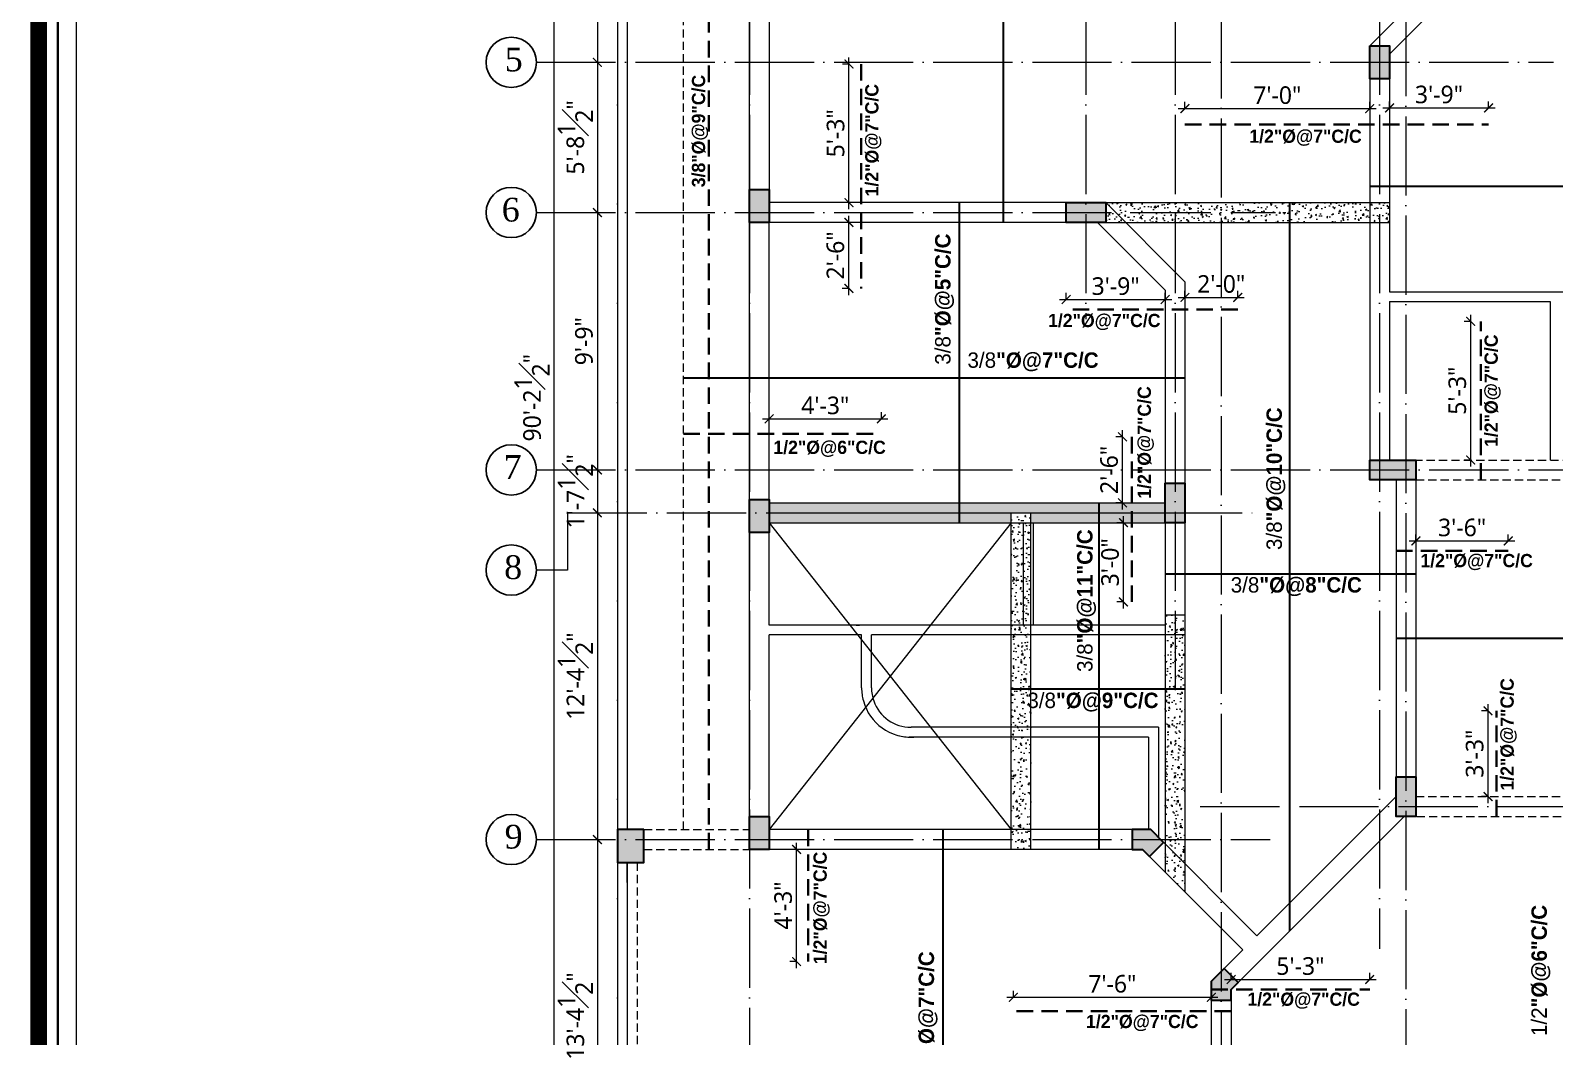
# Model space of a CAD drawing. Header units: inches. Extents: x 77090 to 90659, y -228139 to -226123.
# Drawn here: x 85203 to 85896, y -227363 to -226906 of the extents above; entities that cross this region are included whole.
import ezdxf

# ---------------------------------------------------------------- set-up
doc = ezdxf.new("R2010")
doc.units = ezdxf.units.IN
doc.header["$LTSCALE"] = 15
doc.header["$MEASUREMENT"] = 0
doc.header["$PDMODE"] = 66
for name, pattern in [('ACAD_ISO02W100', [15, 12, -3]), ('ACAD_ISO04W100', [30, 24, -3, 0, -3]), ('DASHED2', [0.375, 0.25, -0.125])]:
    doc.linetypes.add(name, pattern=pattern)
doc.layers.get('0').update_dxf_attribs({"lineweight": 25})
doc.layers.get('Defpoints').update_dxf_attribs({"lineweight": 25})
for name, color, linetype, lineweight in [('BOUNDRY_WALL', 30, 'Continuous', 25), ('doted1', 30, 'ACAD_ISO02W100', 13), ('GRID', 8, 'Continuous', 13), ('HACH', 8, 'Continuous', 13), ('level', 7, 'Continuous', 13), ('S', 6, 'Continuous', 30), ('STEEL', 211, 'Continuous', 35), ('TEXTS', 41, 'Continuous', 13), ('wall', 240, 'Continuous', 13)]:
    doc.layers.add(name, color=color, linetype=linetype, lineweight=lineweight)
doc.layers.add('stairs', color=252, linetype='Continuous')
doc.styles.add('ADE', font='', dxfattribs={"height": 6})
doc.styles.get("Standard").update_dxf_attribs({"font": 'trebuc.ttf'})
doc.styles.get('ADE').set_extended_font_data('Arial Rounded MT Bold')
doc.dimstyles.new('TARIQ', dxfattribs={"dimtxt": 6, "dimasz": 6, "dimexe": 6, "dimexo": 6, "dimgap": 2, "dimtad": 1, "dimdec": 1, "dimzin": 3, "dimdsep": 46, "dimlunit": 4, "dimtxsty": 'Standard', "dimblk": 'ARCHTICK', "dimcen": 0.09375, "dimdle": 6, "dimclrd": 256, "dimclre": 256, "dimclrt": 3, "dimadec": 1, "dimazin": 0, "dimtfac": 1, "dimtdec": 1, "dimtofl": 0, "dimtmove": 1, "dimatfit": 3, "dimldrblk": 'ARCHTICK', "dimfxl": 0, "dimfrac": 1, "dimtolj": 1, "dimtzin": 0, "dimlwd": -1, "dimlwe": -1, "dimarcsym": 0})
pattern_1 = [(50, (4716.569, -2966.232), (7.17260183, -0.62752135), [0.75, -8.25]), (355, (4716.569, -2966.232), (-1.38751334, 7.52192134), [0.6, -6.6]), (100.4514, (4717.167, -2966.2845), (5.78509382, 6.89439542), [0.6374019, -7.01142112]), (46.1842, (4716.569, -2964.232), (10.6724105, -1.65519014), [1.125, -12.375]), (96.6356, (4717.458, -2964.37), (9.34662706, 9.7411787), [0.9561029, -10.51713]), (351.1842, (4716.569, -2964.232), (9.34661945, 9.741186), [0.9, -9.9]), (21, (4717.569, -2964.732), (5.96907052, -4.0261889), [0.75, -8.25]), (326, (4717.569, -2964.732), (2.43315332, 7.25150045), [0.6, -6.6]), (71.4514, (4718.0665, -2965.068), (8.40222629, 3.22530497), [0.6374019, -7.01142112]), (37.5, (4716.569, -2966.2323), (0.121598553, 3.328938538), [0, -6.52, 0, -6.7, 0, -6.625]), (7.5, (4716.569, -2966.2323), (2.630695374, 3.94411712), [0, -3.82, 0, -6.37, 0, -2.525]), (327.5, (4714.339, -2966.2323), (5.338224362, -0.225548717), [0, -2.5, 0, -7.8, 0, -10.35]), (317.5, (4713.339, -2966.2323), (5.83186169, 1.00104982), [0, -3.25, 0, -5.18, 0, -7.35])]

# ---------------------------------------------------------------- blocks, each defined once
blk = doc.blocks.new('_ArchTick')
at = {"color": 0, "linetype": 'ByBlock', "lineweight": 5, "const_width": 0.15}
blk.add_lwpolyline([(-0.5, -0.5), (0.5, 0.5)], dxfattribs=at)
blk = doc.blocks.new('*D266')
at = {"layer": 'Defpoints', "color": 0, "ltscale": 10}
for p in [(85460.47, -226799.93), (85460.33, -226920.66), (85460.47, -226920.66)]:
    blk.add_point(p, dxfattribs=at)
at = {"layer": 'HACH', "ltscale": 10}
for p, q in [((85460.47, -226796.93), (85460.47, -226923.66)), ((85460.47, -226799.93), (85457.47, -226799.93)), ((85460.47, -226920.66), (85463.47, -226920.66))]:
    blk.add_line(p, q, dxfattribs=at)
at = {"layer": 'HACH', "ltscale": 10, "xscale": 4, "yscale": 4, "zscale": 4}
for p, rotation in [((85460.47, -226799.93), 90), ((85460.47, -226920.66), 270)]:
    blk.add_blockref('_ArchTick', p, dxfattribs=dict(at, rotation=rotation))
at = {"layer": 'HACH', "color": 3, "ltscale": 10, "insert": (85450.44, -226860.3), "char_height": 8, "attachment_point": 5, "rotation": 90}
blk.add_mtext('\\A1;10\'-0{\\H1.000000x;\\S1#2;}"', dxfattribs=at)
blk = doc.blocks.new('*D267')
at = {"layer": 'Defpoints', "color": 0, "ltscale": 10}
for p in [(85460.33, -226920.66), (85459.97, -226988.93), (85460.47, -226988.93)]:
    blk.add_point(p, dxfattribs=at)
at = {"layer": 'HACH', "ltscale": 10}
for p, q in [((85460.47, -226917.66), (85460.47, -226991.93)), ((85460.47, -226920.66), (85463.47, -226920.66)), ((85460.47, -226988.93), (85463.47, -226988.93))]:
    blk.add_line(p, q, dxfattribs=at)
at = {"layer": 'HACH', "ltscale": 10, "xscale": 4, "yscale": 4, "zscale": 4}
for p, rotation in [((85460.47, -226920.66), 90), ((85460.47, -226988.93), 270)]:
    blk.add_blockref('_ArchTick', p, dxfattribs=dict(at, rotation=rotation))
at = {"layer": 'HACH', "color": 3, "ltscale": 10, "insert": (85450.44, -226954.8), "char_height": 8, "attachment_point": 5, "rotation": 90}
blk.add_mtext('\\A1;5\'-8{\\H1.000000x;\\S1#2;}"', dxfattribs=at)
blk = doc.blocks.new('*D268')
at = {"layer": 'Defpoints', "color": 0, "ltscale": 10}
for p in [(85459.97, -226988.93), (85459.86, -227105.93), (85460.47, -227105.93)]:
    blk.add_point(p, dxfattribs=at)
at = {"layer": 'HACH', "ltscale": 10}
for p, q in [((85460.47, -226985.93), (85460.47, -227108.93)), ((85460.47, -226988.93), (85463.47, -226988.93)), ((85460.47, -227105.93), (85463.47, -227105.93))]:
    blk.add_line(p, q, dxfattribs=at)
at = {"layer": 'HACH', "ltscale": 10, "xscale": 4, "yscale": 4, "zscale": 4}
for p, rotation in [((85460.47, -226988.93), 90), ((85460.47, -227105.93), 270)]:
    blk.add_blockref('_ArchTick', p, dxfattribs=dict(at, rotation=rotation))
at = {"layer": 'HACH', "color": 3, "ltscale": 10, "insert": (85454.39, -227047.43), "char_height": 8, "attachment_point": 5, "rotation": 90}
blk.add_mtext('\\A1;9\'-9"', dxfattribs=at)
blk = doc.blocks.new('*D269')
at = {"layer": 'Defpoints', "color": 0, "ltscale": 10}
for p in [(85459.86, -227105.93), (85460.42, -227125.43), (85460.47, -227125.43)]:
    blk.add_point(p, dxfattribs=at)
at = {"layer": 'HACH', "ltscale": 10}
for p, q in [((85460.47, -227102.93), (85460.47, -227128.43)), ((85460.47, -227105.93), (85463.47, -227105.93)), ((85460.47, -227125.43), (85463.47, -227125.43))]:
    blk.add_line(p, q, dxfattribs=at)
at = {"layer": 'HACH', "ltscale": 10, "xscale": 4, "yscale": 4, "zscale": 4}
for p, rotation in [((85460.47, -227105.93), 90), ((85460.47, -227125.43), 270)]:
    blk.add_blockref('_ArchTick', p, dxfattribs=dict(at, rotation=rotation))
at = {"layer": 'HACH', "color": 3, "ltscale": 10, "insert": (85450.49, -227115.68), "char_height": 8, "attachment_point": 5, "rotation": 90}
blk.add_mtext('\\A1;1\'-7{\\H1.000000x;\\S1#2;}"', dxfattribs=at)
blk = doc.blocks.new('*D270')
at = {"layer": 'Defpoints', "color": 0, "ltscale": 10}
for p in [(85460.42, -227125.43), (85459.66, -227273.93), (85460.47, -227273.93)]:
    blk.add_point(p, dxfattribs=at)
at = {"layer": 'HACH', "ltscale": 10}
for p, q in [((85460.47, -227122.43), (85460.47, -227276.93)), ((85460.47, -227125.43), (85463.47, -227125.43)), ((85460.47, -227273.93), (85463.47, -227273.93))]:
    blk.add_line(p, q, dxfattribs=at)
at = {"layer": 'HACH', "ltscale": 10, "xscale": 4, "yscale": 4, "zscale": 4}
for p, rotation in [((85460.47, -227125.43), 90), ((85460.47, -227273.93), 270)]:
    blk.add_blockref('_ArchTick', p, dxfattribs=dict(at, rotation=rotation))
at = {"layer": 'HACH', "color": 3, "ltscale": 10, "insert": (85450.49, -227199.68), "char_height": 8, "attachment_point": 5, "rotation": 90}
blk.add_mtext('\\A1;12\'-4{\\H1.000000x;\\S1#2;}"', dxfattribs=at)
blk = doc.blocks.new('*D271')
at = {"layer": 'Defpoints', "color": 0, "ltscale": 10}
for p in [(85459.66, -227273.93), (85460.47, -227434.43), (85460.91, -227434.43)]:
    blk.add_point(p, dxfattribs=at)
at = {"layer": 'HACH', "ltscale": 10}
for p, q in [((85460.47, -227270.93), (85460.47, -227437.43)), ((85460.47, -227273.93), (85463.47, -227273.93)), ((85460.47, -227434.43), (85457.47, -227434.43))]:
    blk.add_line(p, q, dxfattribs=at)
at = {"layer": 'HACH', "ltscale": 10, "xscale": 4, "yscale": 4, "zscale": 4}
for p, rotation in [((85460.47, -227273.93), 90), ((85460.47, -227434.43), 270)]:
    blk.add_blockref('_ArchTick', p, dxfattribs=dict(at, rotation=rotation))
at = {"layer": 'HACH', "color": 3, "ltscale": 10, "insert": (85450.44, -227354.18), "char_height": 8, "attachment_point": 5, "rotation": 90}
blk.add_mtext('\\A1;13\'-4{\\H1.000000x;\\S1#2;}"', dxfattribs=at)
blk = doc.blocks.new('*D274')
at = {"layer": 'Defpoints', "color": 0, "ltscale": 10}
for p in [(85436.73, -226531.79), (85440.8, -226531.79), (85436.52, -227614.43)]:
    blk.add_point(p, dxfattribs=at)
at = {"layer": 'HACH', "ltscale": 10}
for p, q in [((85440.62, -226531.79), (85443.8, -226531.79)), ((85440.8, -227617.43), (85440.8, -226528.79)), ((85440.62, -227614.43), (85443.8, -227614.43))]:
    blk.add_line(p, q, dxfattribs=at)
at = {"layer": 'HACH', "ltscale": 10, "xscale": 4, "yscale": 4, "zscale": 4}
for p, rotation in [((85440.8, -226531.79), 90), ((85440.8, -227614.43), 270)]:
    blk.add_blockref('_ArchTick', p, dxfattribs=dict(at, rotation=rotation))
at = {"layer": 'HACH', "color": 3, "ltscale": 10, "insert": (85430.76, -227073.11), "char_height": 8, "attachment_point": 5, "rotation": 90}
blk.add_mtext('\\A1;90\'-2{\\H1.000000x;\\S1#2;}"', dxfattribs=at)
blk = doc.blocks.new('*D285')
at = {"layer": 'Defpoints', "color": 0, "ltscale": 10}
for p in [(85865.57, -226941.4), (85820.57, -226948.96), (85865.57, -226948.96)]:
    blk.add_point(p, dxfattribs=at)
at = {"layer": 'HACH', "ltscale": 10}
for p, q in [((85817.57, -226941.4), (85868.57, -226941.4)), ((85820.57, -226941.58), (85820.57, -226938.4)), ((85865.57, -226941.58), (85865.57, -226938.4))]:
    blk.add_line(p, q, dxfattribs=at)
at = {"layer": 'HACH', "ltscale": 10, "xscale": 4, "yscale": 4, "zscale": 4, "rotation": 180}
blk.add_blockref('_ArchTick', (85820.57, -226941.4), dxfattribs=at)
at = {"layer": 'HACH', "ltscale": 10, "xscale": 4, "yscale": 4, "zscale": 4}
blk.add_blockref('_ArchTick', (85865.57, -226941.4), dxfattribs=at)
at = {"layer": 'HACH', "color": 3, "ltscale": 10, "insert": (85843.07, -226935.32), "char_height": 8, "attachment_point": 5}
blk.add_mtext('\\A1;3\'-9"', dxfattribs=at)
blk = doc.blocks.new('*D286')
at = {"layer": 'Defpoints', "color": 0, "ltscale": 10}
for p in [(85811.57, -226941.7), (85727.57, -226948.96), (85811.57, -226948.96)]:
    blk.add_point(p, dxfattribs=at)
at = {"layer": 'HACH', "ltscale": 10}
for p, q in [((85724.57, -226941.7), (85814.57, -226941.7)), ((85727.57, -226941.88), (85727.57, -226938.7)), ((85811.57, -226941.88), (85811.57, -226938.7))]:
    blk.add_line(p, q, dxfattribs=at)
at = {"layer": 'HACH', "ltscale": 10, "xscale": 4, "yscale": 4, "zscale": 4, "rotation": 180}
blk.add_blockref('_ArchTick', (85727.57, -226941.7), dxfattribs=at)
at = {"layer": 'HACH', "ltscale": 10, "xscale": 4, "yscale": 4, "zscale": 4}
blk.add_blockref('_ArchTick', (85811.57, -226941.7), dxfattribs=at)
at = {"layer": 'HACH', "color": 3, "ltscale": 10, "insert": (85769.57, -226935.63), "char_height": 8, "attachment_point": 5}
blk.add_mtext('\\A1;7\'-0"', dxfattribs=at)
blk = doc.blocks.new('*D293')
at = {"layer": 'Defpoints', "color": 0, "ltscale": 10}
for p in [(85574.85, -226921.43), (85580.46, -226921.43), (85580.46, -226984.43)]:
    blk.add_point(p, dxfattribs=at)
at = {"layer": 'HACH', "ltscale": 10}
for p, q in [((85575.03, -226921.43), (85571.85, -226921.43)), ((85574.85, -226987.43), (85574.85, -226918.43)), ((85575.03, -226984.43), (85571.85, -226984.43))]:
    blk.add_line(p, q, dxfattribs=at)
at = {"layer": 'HACH', "ltscale": 10, "xscale": 4, "yscale": 4, "zscale": 4}
for p, rotation in [((85574.85, -226921.43), 90), ((85574.85, -226984.43), 270)]:
    blk.add_blockref('_ArchTick', p, dxfattribs=dict(at, rotation=rotation))
at = {"layer": 'HACH', "color": 3, "ltscale": 10, "insert": (85568.78, -226952.93), "char_height": 8, "attachment_point": 5, "rotation": 90}
blk.add_mtext('\\A1;5\'-3"', dxfattribs=at)
blk = doc.blocks.new('*D294')
at = {"layer": 'Defpoints', "color": 0, "ltscale": 10}
for p in [(85574.79, -226993.43), (85580.46, -226993.43), (85580.46, -227023.43)]:
    blk.add_point(p, dxfattribs=at)
at = {"layer": 'HACH', "ltscale": 10}
for p, q in [((85574.79, -227026.43), (85574.79, -226990.43)), ((85574.97, -226993.43), (85571.79, -226993.43)), ((85574.97, -227023.43), (85571.79, -227023.43))]:
    blk.add_line(p, q, dxfattribs=at)
at = {"layer": 'HACH', "ltscale": 10, "xscale": 4, "yscale": 4, "zscale": 4}
for p, rotation in [((85574.79, -226993.43), 90), ((85574.79, -227023.43), 270)]:
    blk.add_blockref('_ArchTick', p, dxfattribs=dict(at, rotation=rotation))
at = {"layer": 'HACH', "color": 3, "ltscale": 10, "insert": (85568.71, -227008.43), "char_height": 8, "attachment_point": 5, "rotation": 90}
blk.add_mtext('\\A1;2\'-6"', dxfattribs=at)
blk = doc.blocks.new('*D295')
at = {"layer": 'Defpoints', "color": 0, "ltscale": 10}
for p in [(85673.57, -227033.05), (85718.57, -227028.5), (85718.57, -227033.05)]:
    blk.add_point(p, dxfattribs=at)
at = {"layer": 'HACH', "ltscale": 10}
for p, q in [((85673.57, -227028.68), (85673.57, -227025.5)), ((85718.57, -227028.68), (85718.57, -227025.5)), ((85670.57, -227028.5), (85721.57, -227028.5))]:
    blk.add_line(p, q, dxfattribs=at)
at = {"layer": 'HACH', "ltscale": 10, "xscale": 4, "yscale": 4, "zscale": 4, "rotation": 180}
blk.add_blockref('_ArchTick', (85673.57, -227028.5), dxfattribs=at)
at = {"layer": 'HACH', "ltscale": 10, "xscale": 4, "yscale": 4, "zscale": 4}
blk.add_blockref('_ArchTick', (85718.57, -227028.5), dxfattribs=at)
at = {"layer": 'HACH', "color": 3, "ltscale": 10, "insert": (85696.07, -227022.42), "char_height": 8, "attachment_point": 5}
blk.add_mtext('\\A1;3\'-9"', dxfattribs=at)
blk = doc.blocks.new('*D296')
at = {"layer": 'Defpoints', "color": 0, "ltscale": 10}
for p in [(85727.57, -227033.05), (85751.57, -227027.52), (85751.57, -227033.05)]:
    blk.add_point(p, dxfattribs=at)
at = {"layer": 'HACH', "ltscale": 10}
for p, q in [((85727.57, -227027.7), (85727.57, -227024.52)), ((85751.57, -227027.7), (85751.57, -227024.52)), ((85724.57, -227027.52), (85754.57, -227027.52))]:
    blk.add_line(p, q, dxfattribs=at)
at = {"layer": 'HACH', "ltscale": 10, "xscale": 4, "yscale": 4, "zscale": 4, "rotation": 180}
blk.add_blockref('_ArchTick', (85727.57, -227027.52), dxfattribs=at)
at = {"layer": 'HACH', "ltscale": 10, "xscale": 4, "yscale": 4, "zscale": 4}
blk.add_blockref('_ArchTick', (85751.57, -227027.52), dxfattribs=at)
at = {"layer": 'HACH', "color": 3, "ltscale": 10, "insert": (85744.07, -227021.45), "char_height": 8, "attachment_point": 5}
blk.add_mtext('\\A1;2\'-0"', dxfattribs=at)
blk = doc.blocks.new('*D297')
at = {"layer": 'Defpoints', "color": 0, "ltscale": 10}
for p in [(85857.48, -227038.43), (85862.11, -227038.43), (85862.11, -227101.43)]:
    blk.add_point(p, dxfattribs=at)
at = {"layer": 'HACH', "ltscale": 10}
for p, q in [((85857.66, -227038.43), (85854.48, -227038.43)), ((85857.48, -227104.43), (85857.48, -227035.43)), ((85857.66, -227101.43), (85854.48, -227101.43))]:
    blk.add_line(p, q, dxfattribs=at)
at = {"layer": 'HACH', "ltscale": 10, "xscale": 4, "yscale": 4, "zscale": 4}
for p, rotation in [((85857.48, -227038.43), 90), ((85857.48, -227101.43), 270)]:
    blk.add_blockref('_ArchTick', p, dxfattribs=dict(at, rotation=rotation))
at = {"layer": 'HACH', "color": 3, "ltscale": 10, "insert": (85851.41, -227069.93), "char_height": 8, "attachment_point": 5, "rotation": 90}
blk.add_mtext('\\A1;5\'-3"', dxfattribs=at)
blk = doc.blocks.new('*D302')
at = {"layer": 'Defpoints', "color": 0, "ltscale": 10}
for p in [(85865.38, -227215.43), (85869.22, -227215.43), (85869.22, -227254.43)]:
    blk.add_point(p, dxfattribs=at)
at = {"layer": 'HACH', "ltscale": 10}
for p, q in [((85865.38, -227257.43), (85865.38, -227212.43)), ((85865.56, -227215.43), (85862.38, -227215.43)), ((85865.56, -227254.43), (85862.38, -227254.43))]:
    blk.add_line(p, q, dxfattribs=at)
at = {"layer": 'HACH', "ltscale": 10, "xscale": 4, "yscale": 4, "zscale": 4}
for p, rotation in [((85865.38, -227215.43), 90), ((85865.38, -227254.43), 270)]:
    blk.add_blockref('_ArchTick', p, dxfattribs=dict(at, rotation=rotation))
at = {"layer": 'HACH', "color": 3, "ltscale": 10, "insert": (85859.31, -227234.93), "char_height": 8, "attachment_point": 5, "rotation": 90}
blk.add_mtext('\\A1;3\'-3"', dxfattribs=at)
blk = doc.blocks.new('*D305')
at = {"layer": 'Defpoints', "color": 0, "ltscale": 10}
for p in [(85811.57, -227337.56), (85748.57, -227342.16), (85811.57, -227342.16)]:
    blk.add_point(p, dxfattribs=at)
at = {"layer": 'HACH', "ltscale": 10}
for p, q in [((85745.57, -227337.56), (85814.57, -227337.56)), ((85748.57, -227337.74), (85748.57, -227334.56)), ((85811.57, -227337.74), (85811.57, -227334.56))]:
    blk.add_line(p, q, dxfattribs=at)
at = {"layer": 'HACH', "ltscale": 10, "xscale": 4, "yscale": 4, "zscale": 4, "rotation": 180}
blk.add_blockref('_ArchTick', (85748.57, -227337.56), dxfattribs=at)
at = {"layer": 'HACH', "ltscale": 10, "xscale": 4, "yscale": 4, "zscale": 4}
blk.add_blockref('_ArchTick', (85811.57, -227337.56), dxfattribs=at)
at = {"layer": 'HACH', "color": 3, "ltscale": 10, "insert": (85780.07, -227331.49), "char_height": 8, "attachment_point": 5}
blk.add_mtext('\\A1;5\'-3"', dxfattribs=at)
blk = doc.blocks.new('*D306')
at = {"layer": 'Defpoints', "color": 0, "ltscale": 10}
for p in [(85649.57, -227352), (85739.57, -227345.65), (85739.57, -227352)]:
    blk.add_point(p, dxfattribs=at)
at = {"layer": 'HACH', "ltscale": 10}
for p, q in [((85649.57, -227345.83), (85649.57, -227342.65)), ((85739.57, -227345.83), (85739.57, -227342.65)), ((85646.57, -227345.65), (85742.57, -227345.65))]:
    blk.add_line(p, q, dxfattribs=at)
at = {"layer": 'HACH', "ltscale": 10, "xscale": 4, "yscale": 4, "zscale": 4, "rotation": 180}
blk.add_blockref('_ArchTick', (85649.57, -227345.65), dxfattribs=at)
at = {"layer": 'HACH', "ltscale": 10, "xscale": 4, "yscale": 4, "zscale": 4}
blk.add_blockref('_ArchTick', (85739.57, -227345.65), dxfattribs=at)
at = {"layer": 'HACH', "color": 3, "ltscale": 10, "insert": (85694.57, -227339.56), "char_height": 8, "attachment_point": 5}
blk.add_mtext('\\A1;7\'-6"', dxfattribs=at)
blk = doc.blocks.new('*D309')
at = {"layer": 'Defpoints', "color": 0, "ltscale": 10}
for p in [(85551.02, -227278.43), (85556.37, -227278.43), (85556.37, -227329.43)]:
    blk.add_point(p, dxfattribs=at)
at = {"layer": 'HACH', "ltscale": 10}
for p, q in [((85551.02, -227332.43), (85551.02, -227275.43)), ((85551.2, -227278.43), (85548.02, -227278.43)), ((85551.2, -227329.43), (85548.02, -227329.43))]:
    blk.add_line(p, q, dxfattribs=at)
at = {"layer": 'HACH', "ltscale": 10, "xscale": 4, "yscale": 4, "zscale": 4}
for p, rotation in [((85551.02, -227278.43), 90), ((85551.02, -227329.43), 270)]:
    blk.add_blockref('_ArchTick', p, dxfattribs=dict(at, rotation=rotation))
at = {"layer": 'HACH', "color": 3, "ltscale": 10, "insert": (85544.95, -227303.93), "char_height": 8, "attachment_point": 5, "rotation": 90}
blk.add_mtext('\\A1;4\'-3"', dxfattribs=at)
blk = doc.blocks.new('*D310')
at = {"layer": 'Defpoints', "color": 0, "ltscale": 10}
for p in [(85589.57, -227082.72), (85538.57, -227089.59), (85589.57, -227089.59)]:
    blk.add_point(p, dxfattribs=at)
at = {"layer": 'HACH', "ltscale": 10}
for p, q in [((85538.57, -227082.9), (85538.57, -227079.72)), ((85589.57, -227082.9), (85589.57, -227079.72)), ((85535.57, -227082.72), (85592.57, -227082.72))]:
    blk.add_line(p, q, dxfattribs=at)
at = {"layer": 'HACH', "ltscale": 10, "xscale": 4, "yscale": 4, "zscale": 4, "rotation": 180}
blk.add_blockref('_ArchTick', (85538.57, -227082.72), dxfattribs=at)
at = {"layer": 'HACH', "ltscale": 10, "xscale": 4, "yscale": 4, "zscale": 4}
blk.add_blockref('_ArchTick', (85589.57, -227082.72), dxfattribs=at)
at = {"layer": 'HACH', "color": 3, "ltscale": 10, "insert": (85564.07, -227076.65), "char_height": 8, "attachment_point": 5}
blk.add_mtext('\\A1;4\'-3"', dxfattribs=at)
blk = doc.blocks.new('*D311')
at = {"layer": 'Defpoints', "color": 0, "ltscale": 10}
for p in [(85699.22, -227090.93), (85703.48, -227090.93), (85703.48, -227120.93)]:
    blk.add_point(p, dxfattribs=at)
at = {"layer": 'HACH', "ltscale": 10}
for p, q in [((85699.22, -227123.93), (85699.22, -227087.93)), ((85699.4, -227090.93), (85696.22, -227090.93)), ((85699.4, -227120.93), (85696.22, -227120.93))]:
    blk.add_line(p, q, dxfattribs=at)
at = {"layer": 'HACH', "ltscale": 10, "xscale": 4, "yscale": 4, "zscale": 4}
for p, rotation in [((85699.22, -227090.93), 90), ((85699.22, -227120.93), 270)]:
    blk.add_blockref('_ArchTick', p, dxfattribs=dict(at, rotation=rotation))
at = {"layer": 'HACH', "color": 3, "ltscale": 10, "insert": (85693.14, -227105.93), "char_height": 8, "attachment_point": 5, "rotation": 90}
blk.add_mtext('\\A1;2\'-6"', dxfattribs=at)
blk = doc.blocks.new('*D312')
at = {"layer": 'Defpoints', "color": 0, "ltscale": 10}
for p in [(85699.64, -227129.93), (85703.48, -227129.93), (85703.48, -227165.93)]:
    blk.add_point(p, dxfattribs=at)
at = {"layer": 'HACH', "ltscale": 10}
for p, q in [((85699.82, -227129.93), (85696.64, -227129.93)), ((85699.64, -227168.93), (85699.64, -227126.93)), ((85699.82, -227165.93), (85696.64, -227165.93))]:
    blk.add_line(p, q, dxfattribs=at)
at = {"layer": 'HACH', "ltscale": 10, "xscale": 4, "yscale": 4, "zscale": 4}
for p, rotation in [((85699.64, -227129.93), 90), ((85699.64, -227165.93), 270)]:
    blk.add_blockref('_ArchTick', p, dxfattribs=dict(at, rotation=rotation))
at = {"layer": 'HACH', "color": 3, "ltscale": 10, "insert": (85693.57, -227147.93), "char_height": 8, "attachment_point": 5, "rotation": 90}
blk.add_mtext('\\A1;3\'-0"', dxfattribs=at)
blk = doc.blocks.new('*D313')
at = {"layer": 'Defpoints', "color": 0, "ltscale": 10}
for p in [(85832.57, -227142.66), (85874.57, -227138.22), (85874.57, -227142.66)]:
    blk.add_point(p, dxfattribs=at)
at = {"layer": 'HACH', "ltscale": 10}
for p, q in [((85832.57, -227138.4), (85832.57, -227135.22)), ((85874.57, -227138.4), (85874.57, -227135.22)), ((85829.57, -227138.22), (85877.57, -227138.22))]:
    blk.add_line(p, q, dxfattribs=at)
at = {"layer": 'HACH', "ltscale": 10, "xscale": 4, "yscale": 4, "zscale": 4, "rotation": 180}
blk.add_blockref('_ArchTick', (85832.57, -227138.22), dxfattribs=at)
at = {"layer": 'HACH', "ltscale": 10, "xscale": 4, "yscale": 4, "zscale": 4}
blk.add_blockref('_ArchTick', (85874.57, -227138.22), dxfattribs=at)
at = {"layer": 'HACH', "color": 3, "ltscale": 10, "insert": (85853.57, -227132.14), "char_height": 8, "attachment_point": 5}
blk.add_mtext('\\A1;3\'-6"', dxfattribs=at)

msp = doc.modelspace()

# ---------------------------------------------------------------- hatches: boundary and pattern name
at = {"layer": 'HACH', "ltscale": 10}
for points in [[(85820.57, -226913.16), (85811.57, -226913.16), (85811.57, -226928.16), (85820.57, -226928.16)], [(85538.57, -226978.43), (85529.57, -226978.43), (85529.57, -226993.43), (85538.57, -226993.43)], [(85691.57, -226984.43), (85673.57, -226984.43), (85673.57, -226993.43), (85691.57, -226993.43)], [(85832.57, -227101.43), (85811.57, -227101.43), (85811.57, -227110.43), (85832.57, -227110.43)], [(85727.57, -227129.93), (85727.57, -227111.93), (85718.57, -227111.93), (85718.57, -227129.93)], [(85538.57, -227119.43), (85529.57, -227119.43), (85529.57, -227134.43), (85538.57, -227134.43)], [(85832.57, -227263.43), (85832.57, -227245.43), (85823.57, -227245.43), (85823.57, -227263.43)], [(85538.57, -227263.43), (85529.57, -227263.43), (85529.57, -227278.43), (85538.57, -227278.43)], [(85481.57, -227269.43), (85469.57, -227269.43), (85469.57, -227284.43), (85481.57, -227284.43)], [(85712.08, -227269.43), (85703.57, -227269.43), (85703.57, -227278.43), (85708.36, -227278.43), (85711.54, -227281.62), (85717.9, -227275.25)], [(85739.57, -227338.43), (85739.57, -227346.95), (85748.57, -227346.95), (85748.57, -227342.16), (85751.75, -227338.98), (85745.39, -227332.62)]]:
    msp.add_hatch(color=256, dxfattribs=at).paths.add_polyline_path(points)
h = msp.add_hatch(dxfattribs=at)
h.set_pattern_fill('AR-CONC', color=256, style=0)
h.set_pattern_definition(pattern_1)
h.paths.add_polyline_path([(85744.07, -226984.43), (85723.07, -226984.43), (85723.07, -226988.93), (85744.07, -226988.93)])
h.paths.add_polyline_path([(85744.07, -226988.93), (85723.07, -226988.93), (85723.07, -226993.43), (85744.07, -226993.43)])
h.paths.add_polyline_path([(85723.07, -226988.93), (85696.07, -226988.93), (85700.57, -226993.43), (85723.07, -226993.43)])
h.paths.add_polyline_path([(85723.07, -226984.43), (85691.57, -226984.43), (85696.07, -226988.93), (85723.07, -226988.93)])
h.paths.add_polyline_path([(85696.07, -226988.93), (85691.57, -226988.93), (85691.57, -226993.43), (85700.57, -226993.43)])
h = msp.add_hatch(dxfattribs=at)
h.set_pattern_fill('AR-CONC', color=256, style=0)
h.set_pattern_definition(pattern_1)
h.paths.add_polyline_path([(85820.57, -226984.43), (85816.07, -226984.43), (85816.07, -226993.43), (85820.57, -226993.43)])
h.paths.add_polyline_path([(85816.07, -226984.43), (85811.57, -226984.43), (85811.57, -226993.43), (85816.07, -226993.43)])
h.paths.add_polyline_path([(85811.57, -226984.43), (85744.07, -226984.43), (85744.07, -226993.43), (85811.57, -226993.43)])
h = msp.add_hatch(dxfattribs=at)
h.set_pattern_fill('AR-CONC', color=256, style=0)
h.set_pattern_definition(pattern_1)
h.paths.add_polyline_path([(85718.57, -227125.43), (85657.57, -227125.43), (85657.57, -227129.93), (85718.57, -227129.93)])
h.paths.add_polyline_path([(85718.57, -227120.93), (85538.57, -227120.93), (85538.57, -227125.43), (85718.57, -227125.43)])
h.paths.add_polyline_path([(85648.57, -227125.43), (85538.57, -227125.43), (85538.57, -227129.93), (85648.57, -227129.93)])
h = msp.add_hatch(dxfattribs=at)
h.set_pattern_fill('AR-CONC', color=256, style=0)
h.set_pattern_definition(pattern_1)
h.paths.add_polyline_path([(85657.57, -227176.43), (85648.57, -227176.43), (85648.57, -227180.93), (85657.57, -227180.93)])
h.paths.add_polyline_path([(85657.57, -227125.43), (85648.57, -227125.43), (85648.57, -227129.93), (85654.07, -227129.93), (85654.07, -227176.43), (85657.57, -227176.43)])
h.paths.add_polyline_path([(85654.07, -227129.93), (85648.57, -227129.93), (85648.57, -227176.43), (85654.07, -227176.43)])
h = msp.add_hatch(dxfattribs=at)
h.set_pattern_fill('AR-CONC', color=256, style=0)
h.set_pattern_definition(pattern_1)
h.paths.add_polyline_path([(85727.57, -227171.93), (85723.07, -227171.93), (85723.07, -227180.93), (85727.57, -227180.93)])
h.paths.add_polyline_path([(85723.07, -227171.93), (85718.57, -227171.93), (85718.57, -227180.93), (85723.07, -227180.93)])
h.paths.add_polyline_path([(85723.07, -227180.93), (85718.57, -227180.93), (85718.57, -227273.93), (85727.57, -227273.93), (85727.57, -227180.93)])
h = msp.add_hatch(dxfattribs=at)
h.set_pattern_fill('AR-CONC', color=256, style=0)
h.set_pattern_definition(pattern_1)
h.paths.add_polyline_path([(85657.57, -227273.93), (85648.57, -227273.93), (85648.57, -227278.43), (85657.57, -227278.43)])
h.paths.add_polyline_path([(85657.57, -227269.43), (85648.57, -227269.43), (85648.57, -227273.93), (85657.57, -227273.93)])
h.paths.add_polyline_path([(85657.57, -227227.43), (85648.57, -227227.43), (85648.57, -227269.43), (85657.57, -227269.43)])
h.paths.add_polyline_path([(85657.57, -227222.93), (85655.07, -227222.93), (85648.57, -227222.93), (85648.57, -227227.43), (85657.57, -227227.43)])
h.paths.add_polyline_path([(85657.57, -227180.93), (85648.57, -227180.93), (85648.57, -227222.93), (85655.07, -227222.93), (85657.57, -227222.93)])
h = msp.add_hatch(dxfattribs=at)
h.set_pattern_fill('AR-CONC', color=256, style=0)
h.set_pattern_definition(pattern_1)
h.paths.add_polyline_path([(85727.57, -227273.93), (85718.57, -227273.93), (85718.57, -227275.92), (85727.57, -227284.92)])
h.paths.add_polyline_path([(85718.57, -227275.92), (85718.57, -227288.65), (85727.57, -227297.65), (85727.57, -227284.92)])

# ---------------------------------------------------------------- linework, layer by layer
for centre in [(85421.34, -226920.66), (85421.34, -226920.66), (85421.34, -226988.93), (85421.34, -226988.93), (85421.34, -227105.93), (85421.34, -227105.93), (85421.34, -227151.46), (85421.34, -227151.46), (85421.34, -227273.93), (85421.34, -227273.93)]:
    msp.add_circle(centre, 11.43)
at = {"layer": 'BOUNDRY_WALL', "linetype": 'ByBlock'}
msp.add_line((85474.07, -227284.43), (85474.07, -227293.43), dxfattribs=at)
at = {"layer": 'doted1', "linetype": 'ByBlock', "ltscale": 0.3, "const_width": 7.56}
msp.add_lwpolyline([(85206.54, -226367.63), (86290.8, -226367.63), (86290.8, -227901.56), (85206.54, -227901.56)], close=True, dxfattribs=at)
at = {"layer": 'GRID', "linetype": 'ACAD_ISO04W100', "ltscale": 0.1}
for p, q in [((85469.57, -226493.55), (85469.57, -227642.94)), ((85529.57, -226493.55), (85529.57, -227642.94)), ((85682.57, -226493.55), (85682.57, -227037.47)), ((85723.07, -226493.55), (85723.07, -227208.7)), ((85816.07, -226493.55), (85816.07, -227323.67)), ((85744.07, -226855.98), (85744.07, -227642.94)), ((85828.07, -226855.02), (85828.07, -227642.94)), ((85432.76, -226920.66), (85895.16, -226920.66)), ((85432.76, -226988.93), (85768.78, -226988.93)), ((85432.76, -227105.93), (86093.91, -227105.93)), ((85446.95, -227125.43), (85761.83, -227125.43)), ((85446.95, -227125.43), (85446.95, -227151.46)), ((85446.95, -227151.46), (85432.76, -227151.46)), ((85734.54, -227258.93), (86093.91, -227258.93)), ((85432.76, -227273.93), (85766.34, -227273.93))]:
    msp.add_line(p, q, dxfattribs=at)
at = {"layer": 'HACH', "ltscale": 10}
for p, q in [((85691.57, -226984.43), (85820.57, -226984.43)), ((85691.57, -226993.43), (85820.57, -226993.43)), ((85538.57, -227120.93), (85718.57, -227120.93)), ((85538.57, -227129.93), (85718.57, -227129.93)), ((85648.57, -227129.93), (85538.57, -227269.43)), ((85538.57, -227129.93), (85648.57, -227269.43)), ((85648.57, -227278.43), (85648.57, -227125.43)), ((85657.57, -227278.43), (85657.57, -227125.43)), ((85727.57, -227171.93), (85718.57, -227171.93)), ((85718.57, -227171.93), (85718.57, -227288.65)), ((85727.57, -227180.93), (85727.57, -227297.65))]:
    msp.add_line(p, q, dxfattribs=at)
at = {"layer": 'level', "linetype": 'DASHED2'}
for p, q in [((85499.57, -227269.43), (85499.57, -226594.43)), ((85820.57, -227101.43), (86000.07, -227101.43)), ((85832.57, -227110.43), (86000.07, -227110.43)), ((85832.57, -227254.43), (86000.07, -227254.43)), ((85827.3, -227263.43), (86000.07, -227263.43)), ((85481.57, -227269.43), (85529.57, -227269.43)), ((85481.57, -227278.43), (85529.57, -227278.43)), ((85478.57, -227284.43), (85478.57, -227455.43))]:
    msp.add_line(p, q, dxfattribs=at)
at = {"layer": 'level', "linetype": 'ByBlock', "lineweight": 35, "ltscale": 0.1}
msp.add_lwpolyline([(85215.13, -226376.22), (86282.21, -226376.22), (86282.21, -227892.97), (85215.13, -227892.97)], close=True, dxfattribs=at)
at = {"layer": 'level', "ltscale": 0.25}
msp.add_lwpolyline([(85223.71, -226384.8), (86273.62, -226384.8), (86273.62, -227884.38), (85223.71, -227884.38)], close=True, dxfattribs=at)
at = {"layer": 'S'}
for p, q in [((85644.88, -226771.43), (85644.88, -226993.43)), ((85811.57, -226976.92), (86039.07, -226976.92)), ((85624.92, -226984.43), (85624.92, -227129.93)), ((85775.34, -227315.39), (85775.34, -226984.43)), ((85727.57, -227064.19), (85499.57, -227064.19)), ((85688.38, -227120.93), (85688.38, -227278.43)), ((85718.57, -227153.18), (85832.57, -227153.18)), ((85823.57, -227182.43), (86039.07, -227182.43)), ((85648.57, -227205.39), (85727.57, -227205.39)), ((85617.45, -227269.43), (85617.45, -227506.43))]:
    msp.add_line(p, q, dxfattribs=at)
for points in [[(85811.57, -226913.16), (85820.57, -226913.16), (85820.57, -226928.16), (85811.57, -226928.16)], [(85529.57, -226978.43), (85538.57, -226978.43), (85538.57, -226993.43), (85529.57, -226993.43)], [(85673.57, -226984.43), (85691.57, -226984.43), (85691.57, -226993.43), (85673.57, -226993.43)], [(85832.57, -227110.43), (85811.57, -227110.43), (85811.57, -227101.43), (85832.57, -227101.43)], [(85727.57, -227111.93), (85727.57, -227129.93), (85718.57, -227129.93), (85718.57, -227111.93)], [(85529.57, -227119.43), (85538.57, -227119.43), (85538.57, -227134.43), (85529.57, -227134.43)], [(85832.57, -227245.43), (85832.57, -227263.43), (85823.57, -227263.43), (85823.57, -227245.43)], [(85529.57, -227263.43), (85538.57, -227263.43), (85538.57, -227278.43), (85529.57, -227278.43)], [(85481.57, -227269.43), (85469.57, -227269.43), (85469.57, -227284.43), (85481.57, -227284.43)], [(85717.9, -227275.25), (85712.08, -227269.43), (85703.57, -227269.43), (85703.57, -227278.43), (85708.36, -227278.43), (85711.54, -227281.62)], [(85745.39, -227332.62), (85739.57, -227338.43), (85739.57, -227346.95), (85748.57, -227346.95), (85748.57, -227342.16), (85751.75, -227338.98)]]:
    msp.add_lwpolyline(points, close=True, dxfattribs=at)
at = {"layer": 'stairs', "color": 86}
msp.add_line((85579.57, -227176.43), (85578.07, -227176.43), dxfattribs=at)
at = {"layer": 'STEEL', "color": 2, "linetype": 'DASHED2', "ltscale": 2}
for p, q in [((85511.12, -227278.43), (85511.12, -226594.43)), ((85580.46, -226921.43), (85580.46, -227023.43)), ((85727.57, -226948.96), (85865.57, -226948.96)), ((85751.57, -227033.05), (85673.57, -227033.05)), ((85862.11, -227110.43), (85862.11, -227038.43)), ((85499.57, -227089.59), (85589.57, -227089.59)), ((85703.48, -227165.93), (85703.48, -227090.93)), ((85823.57, -227142.66), (85874.57, -227142.66)), ((85869.22, -227263.43), (85869.22, -227215.43)), ((85556.37, -227269.43), (85556.37, -227329.43)), ((85739.57, -227342.16), (85811.57, -227342.16)), ((85748.57, -227352), (85649.57, -227352))]:
    msp.add_line(p, q, dxfattribs=at)
at = {"layer": 'wall'}
for p, q in [((85469.57, -226534.43), (85469.57, -227599.43)), ((85529.57, -227278.43), (85529.57, -226594.43)), ((85469.57, -226603.43), (85469.57, -227614.43)), ((85474.07, -226603.43), (85474.07, -227269.43)), ((85538.57, -226780.43), (85538.57, -226984.43)), ((85860.57, -226864.16), (85811.57, -226913.16)), ((85868.53, -226868.93), (85820.57, -226916.89)), ((85811.57, -226913.16), (85811.57, -227110.43)), ((85820.57, -226916.89), (85820.57, -227024.93)), ((85691.57, -226984.43), (85538.57, -226984.43)), ((85691.57, -226984.43), (85727.57, -227020.43)), ((85538.57, -227125.43), (85538.57, -226993.43)), ((85687.84, -226993.43), (85538.57, -226993.43)), ((85687.84, -226993.43), (85718.57, -227024.16)), ((85718.57, -227024.16), (85718.57, -227125.43)), ((85727.57, -227020.43), (85727.57, -227180.93)), ((85820.57, -227024.93), (86000.07, -227024.93)), ((85820.57, -227029.43), (85893.57, -227029.43)), ((85820.57, -227029.43), (85820.57, -227101.43)), ((85893.57, -227029.43), (85893.57, -227101.43)), ((85811.57, -227110.43), (85823.57, -227110.43)), ((85823.57, -227110.43), (85823.57, -227254.43)), ((85832.57, -227110.43), (85832.57, -227254.43)), ((85538.57, -227176.43), (85538.57, -227125.43)), ((85538.57, -227125.43), (85718.57, -227125.43)), ((85654.07, -227129.93), (85654.07, -227176.43)), ((85658.57, -227129.93), (85658.57, -227176.43)), ((85718.57, -227129.93), (85718.57, -227176.43)), ((85718.57, -227176.43), (85538.57, -227176.43)), ((85538.57, -227269.43), (85538.57, -227180.93)), ((85580.57, -227180.93), (85538.57, -227180.93)), ((85580.57, -227204.93), (85580.57, -227180.93)), ((85585.07, -227204.93), (85585.07, -227180.93)), ((85727.57, -227180.93), (85585.07, -227180.93)), ((85711.07, -227227.43), (85602.23, -227227.43)), ((85655.07, -227222.93), (85603.07, -227222.93)), ((85715.57, -227222.93), (85655.07, -227222.93)), ((85711.07, -227227.43), (85711.07, -227269.43)), ((85715.57, -227222.93), (85715.57, -227272.92)), ((85760.33, -227317.68), (85823.57, -227254.43)), ((85748.57, -227342.16), (85827.3, -227263.43)), ((85711.07, -227269.43), (85538.57, -227269.43)), ((85715.57, -227272.92), (85760.33, -227317.68)), ((85708.36, -227278.43), (85529.57, -227278.43)), ((85708.36, -227278.43), (85753.96, -227324.04)), ((85474.07, -227284.43), (85474.07, -227455.43)), ((85739.57, -227338.43), (85753.96, -227324.04)), ((85739.57, -227338.43), (85739.57, -227434.43)), ((85748.57, -227342.16), (85748.57, -227425.43))]:
    msp.add_line(p, q, dxfattribs=at)
msp.add_lwpolyline([(85474.07, -227284.43), (85474.07, -227455.43)], dxfattribs=at)
for radius, start, end in [(22.5, 180, 195.46601), (18, 180, 199.47122), (22.5, 195.46601, 273.16993), (18, 199.47122, 270), (22.5, 254.53399, 270)]:
    msp.add_arc((85603.07, -227204.93), radius, start, end, dxfattribs=at)

# ---------------------------------------------------------------- texts
at = {"layer": 'TEXTS', "linetype": 'ByBlock', "style": 'ADE'}
for s, insert, char_height, width, attachment_point in [('{\\fTimes New Roman Baltic|b0|i0|c0|p18;5}', (85418.37, -226913.95), 10.8, 2437.9999, 1), ('{\\fStylus BT|b1|i0|c0|p34;1/2"%%C@7"C/C }', (85807.96, -226958.64), 6, 128.2548, 9), ('{\\fTimes New Roman Baltic|b0|i0|c0|p18;6}', (85417, -226982.23), 10.8, 2437.9999, 1), ('{\\fStylus BT|b1|i0|c0|p34;1/2"%%C@7"C/C }', (85716.46, -227042.39), 6, 128.2548, 9), ('{\\fStylus BT|b0|i0|c0|p34;3/8\\fStylus BT|b1|i0|c0|p34;"%%C@7"C/C\\fStylus BT|b0|i0|c0|p34; }', (85628.72, -227052.52), 7, 128.2548, 1), ('{\\fStylus BT|b1|i0|c0|p34;1/2"%%C@6"C/C }', (85591.59, -227100.04), 6, 128.2548, 9), ('{\\fTimes New Roman Baltic|b0|i0|c0|p18;7}', (85417.85, -227099.23), 10.8, 2437.9999, 1), ('{\\fStylus BT|b1|i0|c0|p34;1/2"%%C@7"C/C }', (85885.74, -227151.52), 6, 128.2548, 9), ('{\\fTimes New Roman Baltic|b0|i0|c0|p18;8}', (85418.1, -227144.75), 10.8, 2437.9999, 1), ('{\\fStylus BT|b0|i0|c0|p34;3/8\\fStylus BT|b1|i0|c0|p34;"%%C@8"C/C\\fStylus BT|b0|i0|c0|p34; }', (85748.39, -227154.68), 7, 128.2548, 1), ('{\\fStylus BT|b0|i0|c0|p34;3/8\\fStylus BT|b1|i0|c0|p34;"%%C@9"C/C\\fStylus BT|b0|i0|c0|p34; }', (85655.95, -227207.18), 7, 128.2548, 1), ('{\\fTimes New Roman Baltic|b0|i0|c0|p18;9}', (85418.32, -227267.23), 10.8, 2437.9999, 1), ('{\\fStylus BT|b1|i0|c0|p34;1/2"%%C@7"C/C }', (85807.11, -227350.89), 6, 128.2548, 9), ('{\\fStylus BT|b1|i0|c0|p34;1/2"%%C@7"C/C }', (85733.73, -227361.02), 6, 128.2548, 9)]:
    msp.add_mtext(s, dxfattribs=dict(at, insert=insert, char_height=char_height, width=width, attachment_point=attachment_point))
at = {"layer": 'TEXTS', "linetype": 'ByBlock', "width": 128.2548, "attachment_point": 9, "rotation": 90, "style": 'ADE'}
for s, insert, char_height in [('{\\fStylus BT|b1|i0|c0|p34;3/8"%%C@9"C/C }', (85510.83, -226926.35), 6), ('{\\fStylus BT|b1|i0|c0|p34;1/2"%%C@7"C/C }', (85589.62, -226930.5), 6), ('{\\fStylus BT|b0|i0|c0|p34;3/8\\fStylus BT|b1|i0|c0|p34;"%%C@5"C/C\\fStylus BT|b0|i0|c0|p34; }', (85622.61, -226998.49), 7), ('{\\fStylus BT|b1|i0|c0|p34;1/2"%%C@7"C/C }', (85871.16, -227044.38), 6), ('{\\fStylus BT|b1|i0|c0|p34;1/2"%%C@7"C/C }', (85713.47, -227067.89), 6), ('{\\fStylus BT|b0|i0|c0|p34;3/8\\fStylus BT|b1|i0|c0|p34;"%%C@10"C/C\\fStylus BT|b0|i0|c0|p34; }', (85773.26, -227077.52), 7), ('{\\fStylus BT|b0|i0|c0|p34;3/8\\fStylus BT|b1|i0|c0|p34;"%%C@11"C/C\\fStylus BT|b0|i0|c0|p34; }', (85687.17, -227132.95), 7), ('{\\fStylus BT|b1|i0|c0|p34;1/2"%%C@7"C/C }', (85878.42, -227200.59), 6), ('{\\fStylus BT|b1|i0|c0|p34;1/2"%%C@7"C/C }', (85566.11, -227279.47), 6), ('{\\fStylus BT|b0|i0|c0|p34;1/2\\fStylus BT|b1|i0|c0|p34;"%%C@6"C/C\\fStylus BT|b0|i0|c0|p34; }', (85893.71, -227303.64), 7), ('{\\fStylus BT|b0|i0|c0|p34;1/2\\fStylus BT|b1|i0|c0|p34;"%%C@7"C/C\\fStylus BT|b0|i0|c0|p34; }', (85615.13, -227324.74), 7)]:
    msp.add_mtext(s, dxfattribs=dict(at, insert=insert, char_height=char_height))

# ---------------------------------------------------------------- dimensions: what is measured, and where the dimension line sits
at = {"layer": 'HACH', "ltscale": 10}
for base, p1, p2, picture, middle in [((85440.8, -226531.79), (85436.52, -227614.43), (85436.73, -226531.79), '*D274', (85430.76, -227073.11)), ((85460.47, -226920.66), (85460.47, -226799.93), (85460.33, -226920.66), '*D266', (85450.44, -226860.3)), ((85460.47, -226988.93), (85460.33, -226920.66), (85459.97, -226988.93), '*D267', (85450.44, -226954.8)), ((85574.85, -226921.43), (85580.46, -226984.43), (85580.46, -226921.43), '*D293', (85568.78, -226952.93)), ((85460.47, -227105.93), (85459.97, -226988.93), (85459.86, -227105.93), '*D268', (85454.39, -227047.43)), ((85574.79, -226993.43), (85580.46, -227023.43), (85580.46, -226993.43), '*D294', (85568.71, -227008.43)), ((85857.48, -227038.43), (85862.11, -227101.43), (85862.11, -227038.43), '*D297', (85851.41, -227069.93)), ((85699.22, -227090.93), (85703.48, -227120.93), (85703.48, -227090.93), '*D311', (85693.14, -227105.93)), ((85460.47, -227273.93), (85460.42, -227125.43), (85459.66, -227273.93), '*D270', (85450.49, -227199.68)), ((85699.64, -227129.93), (85703.48, -227165.93), (85703.48, -227129.93), '*D312', (85693.57, -227147.93)), ((85865.38, -227215.43), (85869.22, -227254.43), (85869.22, -227215.43), '*D302', (85859.31, -227234.93)), ((85460.47, -227434.43), (85459.66, -227273.93), (85460.91, -227434.43), '*D271', (85450.44, -227354.18)), ((85551.02, -227278.43), (85556.37, -227329.43), (85556.37, -227278.43), '*D309', (85544.95, -227303.93))]:
    dim = msp.add_linear_dim(base=base, p1=p1, p2=p2, angle=90, dimstyle='TARIQ', override={"dimtxt": 8, "dimasz": 4, "dimexe": 3, "dimexo": 3, "dimdle": 3, "dimfxl": 0.18, "dimfxlon": 1, "dimarcsym": 1}, dxfattribs=at)
    dim.commit()
    dim.dimension.update_dxf_attribs({"geometry": picture, "text_midpoint": middle})
for base, p1, p2, picture, middle in [((85811.57, -226941.7), (85727.57, -226948.96), (85811.57, -226948.96), '*D286', (85769.57, -226935.63)), ((85865.57, -226941.4), (85820.57, -226948.96), (85865.57, -226948.96), '*D285', (85843.07, -226935.32)), ((85718.57, -227028.5), (85673.57, -227033.05), (85718.57, -227033.05), '*D295', (85696.07, -227022.42)), ((85589.57, -227082.72), (85538.57, -227089.59), (85589.57, -227089.59), '*D310', (85564.07, -227076.65)), ((85874.57, -227138.22), (85832.57, -227142.66), (85874.57, -227142.66), '*D313', (85853.57, -227132.14)), ((85811.57, -227337.56), (85748.57, -227342.16), (85811.57, -227342.16), '*D305', (85780.07, -227331.49)), ((85739.57, -227345.65), (85649.57, -227352), (85739.57, -227352), '*D306', (85694.57, -227339.56))]:
    dim = msp.add_linear_dim(base=base, p1=p1, p2=p2, dimstyle='TARIQ', override={"dimtxt": 8, "dimasz": 4, "dimexe": 3, "dimexo": 3, "dimdle": 3, "dimfxl": 0.18, "dimfxlon": 1, "dimarcsym": 1}, dxfattribs=at)
    dim.commit()
    dim.dimension.update_dxf_attribs({"geometry": picture, "text_midpoint": middle})
dim = msp.add_linear_dim(base=(85751.57, -227027.52), p1=(85727.57, -227033.05), p2=(85751.57, -227033.05), dimstyle='TARIQ', override={"dimtxt": 8, "dimasz": 4, "dimexe": 3, "dimexo": 3, "dimdle": 3, "dimfxl": 0.18, "dimfxlon": 1, "dimarcsym": 1}, dxfattribs=at)
dim.commit()
dim.dimension.update_dxf_attribs({"geometry": '*D296', "text_midpoint": (85744.07, -227027.52), "dimtype": 128})
dim = msp.add_linear_dim(base=(85460.47, -227125.43), p1=(85459.86, -227105.93), p2=(85460.42, -227125.43), angle=90, dimstyle='TARIQ', override={"dimtxt": 8, "dimasz": 4, "dimexe": 3, "dimexo": 3, "dimdle": 3, "dimfxl": 0.18, "dimfxlon": 1, "dimarcsym": 1}, dxfattribs=at)
dim.commit()
dim.dimension.update_dxf_attribs({"geometry": '*D269', "text_midpoint": (85460.47, -227115.68), "dimtype": 128})

doc.saveas('drawing.dxf')
